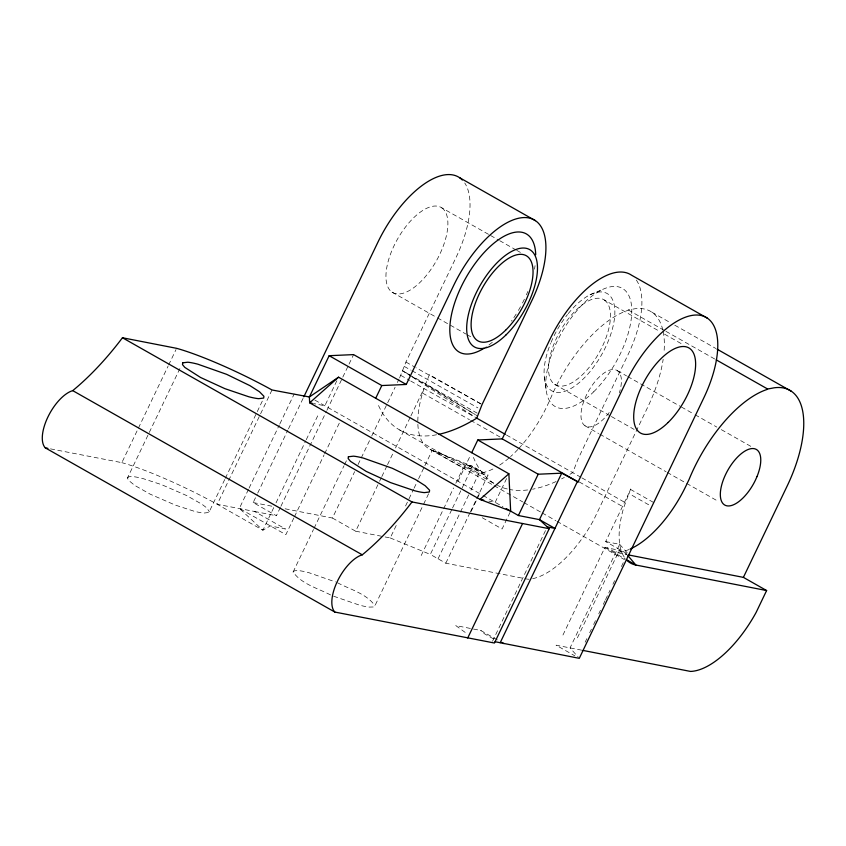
<?xml version="1.0" encoding="UTF-8"?>
<svg xmlns="http://www.w3.org/2000/svg" width="846" height="846" viewBox="0 0 846 846"><rect width="100%" height="100%" fill="white"/><g stroke="black" fill="none" stroke-linecap="round" stroke-linejoin="round"><path stroke-width="0.63" stroke-dasharray="4.23 3.17" d="M424.872 465.67L432.253 450.262A82.083 37.309 -60.4 0 1 422.556 393.094L424.015 388.547L410.744 381.017M624.285 557.123A82.083 37.309 -60.4 0 1 620.139 546.632L619.6 543.428A82.083 37.309 -60.4 0 1 623.851 507.24L630.704 488.829M399.65 377.75L405.943 362.056L455.973 257.618A84.008 38.186 -60.4 0 0 464.74 182.99M492.541 641.236L546.125 529.247M50.496 448.866L121.845 462.656L137.824 429.313M138.395 428.118L168.068 366.191M168.64 364.996L176.053 349.514M224.729 479.534L208.877 512.475L203.823 513.078A82.453 11.051 25.6 0 1 193.787 511.121L175.185 505.051L150.165 494.159L134.757 485.424L128.529 480.306L127.46 477.99L180.568 367.153M225.3 478.339L262.408 400.877M272.01 389.974L217.242 504.301L262.916 530.209L270.371 525.874L285.493 529.014L254.53 511.46L217.242 504.301A86.556 11.601 25.6 0 0 121.845 462.656M273.755 507.579L262.916 530.209L239.365 508.404L248.502 489.337M249.073 488.142L279.328 424.999M279.899 423.804L294.175 394.014M280.375 507.431L276.399 515.732L253.176 502.556L257.152 494.244M257.723 493.049L287.894 430.085M288.465 428.89L303.27 398.001M276.039 502.82L305.702 440.893M306.273 439.698L317.694 415.883M336.835 380.763L324.853 405.763L313.454 403.542M280.935 506.246L326.345 411.473M326.916 410.289L342.239 378.299M342.81 377.115L348.489 365.271M349.049 364.087L353.596 354.611M293.848 517.985L285.863 534.651L239.365 508.404M294.419 516.79L324.081 454.884M324.653 453.689L340.05 421.551M330.575 594.96C317.959 588.287 301.472 584.068 293.107 572.002L313.464 529.511M314.025 528.338L343.994 465.786M344.565 464.613L346.818 459.886M285.134 508.795L332.436 518.038L354.654 471.666M358.07 464.539L371.172 437.192M371.732 436.007L387.119 403.902M387.69 402.717L395.093 387.257M397.366 382.508L399.079 378.934M332.436 518.038L355.658 531.203L379.019 482.463M379.579 481.268L381.292 477.704M381.863 476.52L386.992 465.818M387.553 464.623L393.253 452.737M395.537 447.989L410.342 417.078M410.913 415.883L424.015 388.547L474.479 416.888M385.12 536.956L390.239 537.95L397.049 523.737M405.572 505.961L408.407 500.039M408.978 498.854L413.514 489.369M414.085 488.184L418.061 479.894M418.633 478.709L424.301 466.855M333.662 596.229L359.434 605.133A82.453 11.051 25.6 0 0 369.459 607.09L373.446 606.973L374.947 605.725L423.011 505.411M423.582 504.237L428.668 493.609M421.202 555.515L453.572 487.973M455.835 483.235L463.217 467.827A82.083 37.309 -60.4 0 0 470.609 468.79L480.274 470.683L470.006 492.118M458.014 481.279L470.566 455.085M529.099 579.172A83.955 38.155 -60.4 0 1 527.936 579.235L445.8 563.193L430.318 554.416L451.997 509.165M452.568 507.97L472.533 466.294L432.253 450.262L463.217 467.827M438.059 558.804L469.435 493.313M445.8 563.193L469.763 513.184M470.334 511.989L488.015 475.071L472.533 466.294L462.868 464.401L478.35 473.189L488.015 475.071M471.137 511.428L476.837 499.521M477.408 498.326L479.693 493.567M506.585 478.529L495.174 502.344L488.84 501.107M510.085 512.316L502.101 528.983L481.459 517.276M626.685 553.506L605.673 541.588L628.737 493.461L650.849 506.003M562.96 635.008L604.901 547.457L619.357 550.281L627.098 554.669L615.105 552.174L607.365 547.785M605.673 541.588L619.674 544.316L570.045 647.899L578.431 657.384M577.406 637.821L619.357 550.281L623.491 553.94M585.146 642.22L586.849 638.667M589.683 632.755L591.386 629.202M593.649 624.475L596.483 618.553M598.757 613.826L600.448 610.273M603.283 604.361L604.985 600.808M605.556 599.624L610.093 590.159M612.927 584.248L614.619 580.694M621.429 566.503L623.692 561.765M127.46 477.99L128.973 476.732L132.949 476.626A82.453 11.051 25.6 0 1 142.985 478.582L161.586 484.652L186.606 495.545L202.014 504.279L206.762 507.886L209.311 511.714M293.107 572.002L294.609 570.743L298.596 570.638A82.453 11.051 25.6 0 1 308.621 572.594L335.428 581.921M662.841 330.088A99.913 45.409 -60.4 0 0 634.511 308.822A425.041 193.184 -60.4 0 1 628.24 309.964L627.521 310.514A99.913 45.409 -60.4 0 0 549.731 400.433L546.611 406.926A82.083 37.309 -60.4 0 1 518.661 448.623M569.94 474.299L572.742 472.639L578.061 458.976L627.848 355.077A84.008 38.186 -60.4 0 0 635.854 279.392M590.085 294.746L601.654 289.861M253.176 502.556L272.349 506.299M254.53 511.46L276.399 515.732M355.658 531.203L383.841 536.702M497.3 639.862L480.708 630.45L455.814 625.596L467.362 633.992M581.699 650.172L556.044 645.17L574.846 655.83M390.239 537.95L430.318 554.416M432.253 450.262L480.274 470.683M337.48 582.767C350.096 589.429 366.582 593.659 374.947 605.725M480.919 403.902L415.894 367.693M404.219 366.403L410.86 370.093M411.96 370.707L477.874 407.867M468.303 465.522L483.785 474.299M651.917 312.227L670.201 322.59M674.77 325.181L715.885 348.499M628.24 309.964L664.797 330.691M665.939 331.336L715.05 359.19M441.771 207.83A48.973 22.26 -60.4 0 1 420.451 281.951A48.973 22.26 -60.4 0 1 388.504 260.177A48.973 22.26 -60.4 0 1 441.771 207.83L489.464 234.871M490.595 235.516L498.548 240.021M499.679 240.666L515.574 249.686M516.716 250.331L521.252 252.901M604.351 300.023A48.973 22.26 -60.4 0 1 583.021 374.144A48.973 22.26 -60.4 0 1 551.084 352.37A48.973 22.26 -60.4 0 1 604.351 300.023L659.986 331.569M664.522 334.149L682.69 344.449M617.421 370.717L626.558 375.899M627.7 376.544L680.247 406.344M681.39 406.989L693.953 414.117M695.095 414.762L716.795 427.071M721.363 429.662L752.21 447.143M392.047 292.145L436.325 317.25M437.467 317.895L465.85 333.99M466.981 334.635L471.529 337.216M554.616 384.327L610.262 415.883M611.394 416.528L634.098 429.398M584.956 425.76L598.661 433.533M599.803 434.188L666.056 471.751M667.198 472.396L685.472 482.759M686.614 483.404L718.592 501.541M480.919 403.891L429.419 374.683L425.644 383.947L475.325 414.614M405.943 362.056L414.783 367.069M630.45 489.369L653.672 502.535M477.155 413.144L412.414 376.407M506.468 435.024L580.747 477.207M400.782 375.37L409.633 380.393M422.556 393.094L469.456 419.69M470.598 420.335L501.477 437.847M579.246 481.945L623.851 507.24M399.619 429.937L493.334 483.077M604.901 547.457L625.543 559.164M430.075 449.363L492.975 485.033M494.117 485.689L522.712 501.9M523.854 502.545L541.006 512.274M542.149 512.919L555.875 520.702M557.017 521.358L624.496 559.618M314.902 400.116L481.903 494.825M483.013 495.449L502.915 506.733M493.567 638.942L484.716 633.929L480.708 630.45M411.368 376.417L402.506 370.76L411.315 375.783M581.889 477.863L625.3 502.683M402.506 370.76L411.463 376.163M412.584 376.84L477.535 415.978M412.478 377.126L476.763 418.167M619.674 544.316L627.224 552.861M544.422 377.485L546.199 390.313M568.216 313.623A55.973 25.443 -60.4 0 1 614.873 311.635A55.973 25.443 -60.4 0 1 568.882 389.604A55.973 25.443 -60.4 0 1 550.651 343.402M551.084 342.355A55.973 25.443 -60.4 0 1 567.518 314.49M436.547 434.77A212.187 96.444 -60.4 0 1 377.464 403.024M564.345 477.44A212.187 96.444 -60.4 0 1 561.575 478.878M556.086 481.533A212.187 96.444 -60.4 0 1 532.546 489.21M527.629 489.961A212.187 96.444 -60.4 0 1 509.387 489.443M507.283 488.977A212.187 96.444 -60.4 0 1 497.448 485.361M493.842 483.309A212.187 96.444 -60.4 0 1 473.464 457.453M532.694 578.664A83.955 38.155 -60.4 0 0 593.532 520.269L647.655 407.307A99.913 45.409 -60.4 0 0 663.158 359.317M517.868 449.48A82.083 37.309 -60.4 0 1 510.582 456.607M508.954 458.046A82.083 37.309 -60.4 0 1 499.214 465.406M492.89 469.022A82.083 37.309 -60.4 0 1 478.35 473.189M535.063 265.676A67.966 30.89 -60.4 0 1 534.492 269.155M527.788 291.521A67.966 30.89 -60.4 0 1 526.392 294.81M524.383 299.177A67.966 30.89 -60.4 0 1 521.654 304.602M520.491 306.738A67.966 30.89 -60.4 0 1 516.8 313.062M516.155 314.088A67.966 30.89 -60.4 0 1 511.449 321.11M492.298 342.281A67.966 30.89 -60.4 0 1 485.139 347.6M629.16 549.445A82.083 37.309 -60.4 0 1 615.105 552.174M663.116 331.336A99.913 45.409 -60.4 0 1 663.93 353.089M609.205 412.51A31.968 14.53 -60.4 0 1 581.128 418.114A31.968 14.53 -60.4 0 1 604.499 372.737A31.968 14.53 -60.4 0 1 619.378 392.756M593.691 391.804A67.966 30.89 -60.4 0 0 623.28 288.941A67.966 30.89 -60.4 0 0 549.35 361.591A67.966 30.89 -60.4 0 0 593.691 391.804"/><path stroke-width="1.27" d="M439.053 434.273A212.187 96.444 -60.4 0 0 476.763 418.167L482.061 404.536L531.848 300.637A84.008 38.186 -60.4 0 0 528.75 217.93A84.008 38.186 -60.4 0 0 453.71 285.377L406.239 384.465L381.8 385.543L329.157 355.701L309.372 396.986L309.657 402.802L479.968 499.383L510.656 511.121L508.869 473.771L338.548 377.189L309.372 396.986L272.01 389.974A86.556 11.601 25.6 0 0 176.624 348.33L122.459 337.755A191.101 86.852 -60.4 0 1 72.735 390.63A33.375 15.165 -60.4 0 0 47.873 417.078A33.375 15.165 -60.4 0 0 45.314 447.872L334.847 612.06L494.434 643.023L549.213 528.708L539.473 519.634L518.397 515.521L506.236 508.615M303.841 396.816L377.834 242.358A84.008 38.186 -60.4 0 1 462.35 180.018M375.709 398.265L381.8 385.543M471.708 452.695L477.8 439.983L502.238 438.894L578.104 481.924L625.575 382.836A84.008 38.186 -60.4 0 1 700.615 315.389A84.008 38.186 -60.4 0 1 703.713 398.096L579.277 658.336L495.1 641.723M502.238 438.894L549.71 339.817A84.008 38.186 -60.4 0 1 631.433 275.13L707.298 318.149M518.397 515.521L538.183 474.225L561.733 473.178L578.104 481.924M467.711 638L522.553 523.526L549.213 528.708M561.733 473.178L539.473 519.634L554.955 528.412L547.256 526.857M500.198 642.706L577.215 481.956M628.388 554.923L743.391 577.374L787.013 486.334A99.913 45.409 -60.4 0 0 773.857 387.849A425.041 193.184 -60.4 0 1 767.597 388.991L766.867 389.53A99.913 45.409 -60.4 0 0 689.078 479.449L685.969 485.942A82.083 37.309 -60.4 0 1 630.185 549.001M743.391 577.374L766.613 590.55L756.113 612.462A83.955 38.155 -60.4 0 1 690.516 671.428L583 650.426M338.548 377.189L309.657 402.802L312.185 403.288M508.869 473.771L479.968 499.383L483.775 500.123M329.157 355.701L353.596 354.611L406.239 384.465M45.314 447.872L47.905 448.369M122.459 337.755L412.002 501.942L522.553 523.526M766.613 590.55L635.864 565.022A82.083 37.309 -60.4 0 1 627.478 560.866M459.568 177.671L535.433 220.69M717.027 349.144L791.274 391.243M716.192 359.836L767.597 388.991M476.763 418.167L505.326 434.379M477.8 439.983L538.183 474.225M626.696 559.819L635.864 565.022L627.891 555.611M72.735 390.63L362.278 554.817A191.101 86.852 -60.4 0 0 412.002 501.942M501.731 642.368L503.941 643.626M334.847 612.06A33.375 15.165 -60.4 0 1 337.406 581.265A33.375 15.165 -60.4 0 1 362.278 554.817M484.081 348.266A67.966 30.89 -60.4 0 1 450.146 323.278A67.966 30.89 -60.4 0 1 494.699 242.559A67.966 30.89 -60.4 0 1 535.719 254.72M757.011 476.562L755.415 480.168A31.968 14.53 -60.4 0 1 721.522 501.234A31.968 14.53 -60.4 0 1 743.296 452.145A31.968 14.53 -60.4 0 1 757.011 476.562M182.715 362.818L182.493 364.615L184.83 367.407L200.534 377.464L224.888 388.652L248.608 396.711A82.453 11.051 25.6 0 0 258.633 398.667L263.688 398.064L263.91 396.277L259.489 391.761L249.972 385.67L226.654 374.344L197.795 364.171A82.453 11.051 25.6 0 0 187.77 362.215L182.715 362.818M348.383 456.766L348.161 458.564L350.498 461.356L366.202 471.402L390.566 482.601L414.276 490.659A82.453 11.051 25.6 0 0 424.311 492.615L429.366 492.012L429.588 490.215L425.157 485.71L415.64 479.619L392.322 468.293L363.473 458.12A82.453 11.051 25.6 0 0 353.438 456.163L348.383 456.766M668.181 422.429A48.973 22.26 -60.4 0 0 689.511 348.309A48.973 22.26 -60.4 0 0 636.245 400.666A48.973 22.26 -60.4 0 0 668.181 422.429M505.601 330.236A48.973 22.26 -60.4 0 0 526.931 256.127A48.973 22.26 -60.4 0 0 473.665 308.473A48.973 22.26 -60.4 0 0 505.601 330.236M506.109 334.815A55.973 25.443 -60.4 0 0 530.484 250.088A55.973 25.443 -60.4 0 0 469.604 309.932A55.973 25.443 -60.4 0 0 506.109 334.815"/></g></svg>
